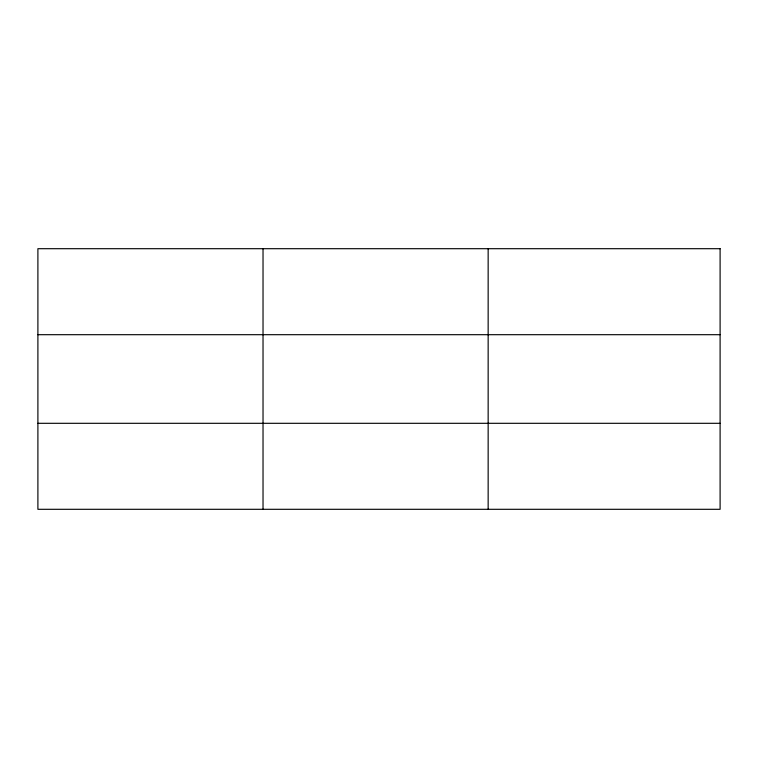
<?xml version="1.0" encoding="UTF-8"?>
<svg xmlns="http://www.w3.org/2000/svg" width="758" height="758" viewBox="0 0 758 758"><rect width="100%" height="100%" fill="white"/><g stroke="black" fill="none" stroke-linecap="round" stroke-linejoin="round"><path stroke-width="1.14" d="M263.026 509.3L263.026 248.7M488.152 509.3L488.152 248.7M37.9 334.695L720.1 334.695M37.9 423.305L720.1 423.305M720.1 248.7L720.1 509.3L37.9 509.3L37.9 248.7L720.1 248.7"/></g></svg>
